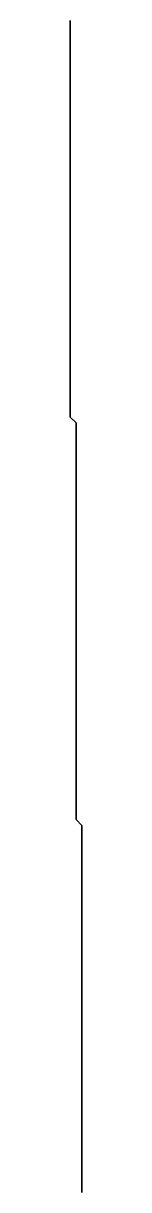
# Model space of a CAD drawing. Extents: x 69 to 217, y 14 to 408.
# Drawn here: x 153.38 to 153.62, y 284.69 to 309.31 of the extents above; entities that cross this region are included whole.
import ezdxf

# ---------------------------------------------------------------- set-up
doc = ezdxf.new("R2010")
doc.units = 0

msp = doc.modelspace()

# ---------------------------------------------------------------- linework, layer by layer
at = {"layer": 'contour_0'}
for p, q in [((153.375, 309.375), (153.375, 309.25)), ((153.375, 309.25), (153.375, 309.375)), ((153.375, 309.25), (153.375, 309.125)), ((153.375, 309.125), (153.375, 309.25)), ((153.375, 309.125), (153.375, 309)), ((153.375, 309), (153.375, 309.125)), ((153.375, 309), (153.375, 308.875)), ((153.375, 308.875), (153.375, 309)), ((153.375, 308.875), (153.375, 308.75)), ((153.375, 308.75), (153.375, 308.875)), ((153.375, 308.75), (153.375, 308.625)), ((153.375, 308.625), (153.375, 308.75)), ((153.375, 308.625), (153.375, 308.5)), ((153.375, 308.5), (153.375, 308.625)), ((153.375, 308.5), (153.375, 308.375)), ((153.375, 308.375), (153.375, 308.5)), ((153.375, 308.375), (153.375, 308.25)), ((153.375, 308.25), (153.375, 308.375)), ((153.375, 308.25), (153.375, 308.125)), ((153.375, 308.125), (153.375, 308.25)), ((153.375, 308.125), (153.375, 308)), ((153.375, 308), (153.375, 308.125)), ((153.375, 308), (153.375, 307.875)), ((153.375, 307.875), (153.375, 308)), ((153.375, 307.875), (153.375, 307.75)), ((153.375, 307.75), (153.375, 307.875)), ((153.375, 307.75), (153.375, 307.625)), ((153.375, 307.625), (153.375, 307.75)), ((153.375, 307.625), (153.375, 307.5)), ((153.375, 307.5), (153.375, 307.625)), ((153.375, 307.5), (153.375, 307.375)), ((153.375, 307.375), (153.375, 307.5)), ((153.375, 307.375), (153.375, 307.25)), ((153.375, 307.25), (153.375, 307.375)), ((153.375, 307.25), (153.375, 307.125)), ((153.375, 307.125), (153.375, 307.25)), ((153.375, 307.125), (153.375, 307)), ((153.375, 307), (153.375, 307.125)), ((153.375, 307), (153.375, 306.875)), ((153.375, 306.875), (153.375, 307)), ((153.375, 306.875), (153.375, 306.75)), ((153.375, 306.75), (153.375, 306.875)), ((153.375, 306.75), (153.375, 306.625)), ((153.375, 306.625), (153.375, 306.75)), ((153.375, 306.625), (153.375, 306.5)), ((153.375, 306.5), (153.375, 306.625)), ((153.375, 306.5), (153.375, 306.375)), ((153.375, 306.375), (153.375, 306.5)), ((153.375, 306.375), (153.375, 306.25)), ((153.375, 306.25), (153.375, 306.375)), ((153.375, 306.25), (153.375, 306.125)), ((153.375, 306.125), (153.375, 306.25)), ((153.375, 306.125), (153.375, 306)), ((153.375, 306), (153.375, 306.125)), ((153.375, 306), (153.375, 305.875)), ((153.375, 305.875), (153.375, 306)), ((153.375, 305.875), (153.375, 305.75)), ((153.375, 305.75), (153.375, 305.875)), ((153.375, 305.75), (153.375, 305.625)), ((153.375, 305.625), (153.375, 305.75)), ((153.375, 305.625), (153.375, 305.5)), ((153.375, 305.5), (153.375, 305.625)), ((153.375, 305.5), (153.375, 305.375)), ((153.375, 305.375), (153.375, 305.5)), ((153.375, 305.375), (153.375, 305.25)), ((153.375, 305.25), (153.375, 305.375)), ((153.375, 305.25), (153.375, 305.125)), ((153.375, 305.125), (153.375, 305.25)), ((153.375, 305.125), (153.375, 305)), ((153.375, 305), (153.375, 305.125)), ((153.375, 305), (153.375, 304.875)), ((153.375, 304.875), (153.375, 305)), ((153.375, 304.875), (153.375, 304.75)), ((153.375, 304.75), (153.375, 304.875)), ((153.375, 304.75), (153.375, 304.625)), ((153.375, 304.625), (153.375, 304.75)), ((153.375, 304.625), (153.375, 304.5)), ((153.375, 304.5), (153.375, 304.625)), ((153.375, 304.5), (153.375, 304.375)), ((153.375, 304.375), (153.375, 304.5)), ((153.375, 304.375), (153.375, 304.25)), ((153.375, 304.25), (153.375, 304.375)), ((153.375, 304.25), (153.375, 304.125)), ((153.375, 304.125), (153.375, 304.25)), ((153.375, 304.125), (153.375, 304)), ((153.375, 304), (153.375, 304.125)), ((153.375, 304), (153.375, 303.875)), ((153.375, 303.875), (153.375, 304)), ((153.375, 303.875), (153.375, 303.75)), ((153.375, 303.75), (153.375, 303.875)), ((153.375, 303.75), (153.375, 303.625)), ((153.375, 303.625), (153.375, 303.75)), ((153.375, 303.625), (153.375, 303.5)), ((153.375, 303.5), (153.375, 303.625)), ((153.375, 303.5), (153.375, 303.375)), ((153.375, 303.375), (153.375, 303.5)), ((153.375, 303.375), (153.375, 303.25)), ((153.375, 303.25), (153.375, 303.375)), ((153.375, 303.25), (153.375, 303.125)), ((153.375, 303.125), (153.375, 303.25)), ((153.375, 303.125), (153.375, 303)), ((153.375, 303), (153.375, 303.125)), ((153.375, 303), (153.375, 302.875)), ((153.375, 302.875), (153.375, 303)), ((153.375, 302.875), (153.375, 302.75)), ((153.375, 302.75), (153.375, 302.875)), ((153.375, 302.75), (153.375, 302.625)), ((153.375, 302.625), (153.375, 302.75)), ((153.375, 302.625), (153.375, 302.5)), ((153.375, 302.5), (153.375, 302.625)), ((153.375, 302.5), (153.375, 302.375)), ((153.375, 302.375), (153.375, 302.5)), ((153.375, 302.375), (153.375, 302.25)), ((153.375, 302.25), (153.375, 302.375)), ((153.375, 302.25), (153.375, 302.125)), ((153.375, 302.125), (153.375, 302.25)), ((153.375, 302.125), (153.375, 302)), ((153.375, 302), (153.375, 302.125)), ((153.375, 302), (153.375, 301.875)), ((153.375, 301.875), (153.375, 302)), ((153.375, 301.875), (153.375, 301.75)), ((153.375, 301.75), (153.375, 301.875)), ((153.375, 301.75), (153.375, 301.625)), ((153.375, 301.625), (153.375, 301.75)), ((153.375, 301.625), (153.375, 301.5)), ((153.375, 301.5), (153.375, 301.625)), ((153.375, 301.5), (153.375, 301.375)), ((153.375, 301.375), (153.375, 301.5)), ((153.375, 301.375), (153.375, 301.25)), ((153.375, 301.25), (153.375, 301.375)), ((153.375, 301.25), (153.375, 301.125)), ((153.375, 301.125), (153.375, 301.25)), ((153.375, 301.125), (153.375, 301)), ((153.375, 301), (153.375, 301.125)), ((153.375, 301), (153.5, 300.875)), ((153.5, 300.875), (153.375, 301)), ((153.5, 300.875), (153.5, 300.75)), ((153.5, 300.75), (153.5, 300.875)), ((153.5, 300.75), (153.5, 300.625)), ((153.5, 300.625), (153.5, 300.75)), ((153.5, 300.625), (153.5, 300.5)), ((153.5, 300.5), (153.5, 300.625)), ((153.5, 300.5), (153.5, 300.375)), ((153.5, 300.375), (153.5, 300.5)), ((153.5, 300.375), (153.5, 300.25)), ((153.5, 300.25), (153.5, 300.375)), ((153.5, 300.25), (153.5, 300.125)), ((153.5, 300.125), (153.5, 300.25)), ((153.5, 300.125), (153.5, 300)), ((153.5, 300), (153.5, 300.125)), ((153.5, 300), (153.5, 299.875)), ((153.5, 299.875), (153.5, 300)), ((153.5, 299.875), (153.5, 299.75)), ((153.5, 299.75), (153.5, 299.875)), ((153.5, 299.75), (153.5, 299.625)), ((153.5, 299.625), (153.5, 299.75)), ((153.5, 299.625), (153.5, 299.5)), ((153.5, 299.5), (153.5, 299.625)), ((153.5, 299.5), (153.5, 299.375)), ((153.5, 299.375), (153.5, 299.5)), ((153.5, 299.375), (153.5, 299.25)), ((153.5, 299.25), (153.5, 299.375)), ((153.5, 299.25), (153.5, 299.125)), ((153.5, 299.125), (153.5, 299.25)), ((153.5, 299.125), (153.5, 299)), ((153.5, 299), (153.5, 299.125)), ((153.5, 299), (153.5, 298.875)), ((153.5, 298.875), (153.5, 299)), ((153.5, 298.875), (153.5, 298.75)), ((153.5, 298.75), (153.5, 298.875)), ((153.5, 298.75), (153.5, 298.625)), ((153.5, 298.625), (153.5, 298.75)), ((153.5, 298.625), (153.5, 298.5)), ((153.5, 298.5), (153.5, 298.625)), ((153.5, 298.5), (153.5, 298.375)), ((153.5, 298.375), (153.5, 298.5)), ((153.5, 298.375), (153.5, 298.25)), ((153.5, 298.25), (153.5, 298.375)), ((153.5, 298.25), (153.5, 298.125)), ((153.5, 298.125), (153.5, 298.25)), ((153.5, 298.125), (153.5, 298)), ((153.5, 298), (153.5, 298.125)), ((153.5, 298), (153.5, 297.875)), ((153.5, 297.875), (153.5, 298)), ((153.5, 297.875), (153.5, 297.75)), ((153.5, 297.75), (153.5, 297.875)), ((153.5, 297.75), (153.5, 297.625)), ((153.5, 297.625), (153.5, 297.75)), ((153.5, 297.625), (153.5, 297.5)), ((153.5, 297.5), (153.5, 297.625)), ((153.5, 297.5), (153.5, 297.375)), ((153.5, 297.375), (153.5, 297.5)), ((153.5, 297.375), (153.5, 297.25)), ((153.5, 297.25), (153.5, 297.375)), ((153.5, 297.25), (153.5, 297.125)), ((153.5, 297.125), (153.5, 297.25)), ((153.5, 297.125), (153.5, 297)), ((153.5, 297), (153.5, 297.125)), ((153.5, 297), (153.5, 296.875)), ((153.5, 296.875), (153.5, 297)), ((153.5, 296.875), (153.5, 296.75)), ((153.5, 296.75), (153.5, 296.875)), ((153.5, 296.75), (153.5, 296.625)), ((153.5, 296.625), (153.5, 296.75)), ((153.5, 296.625), (153.5, 296.5)), ((153.5, 296.5), (153.5, 296.625)), ((153.5, 296.5), (153.5, 296.375)), ((153.5, 296.375), (153.5, 296.5)), ((153.5, 296.375), (153.5, 296.25)), ((153.5, 296.25), (153.5, 296.375)), ((153.5, 296.25), (153.5, 296.125)), ((153.5, 296.125), (153.5, 296.25)), ((153.5, 296.125), (153.5, 296)), ((153.5, 296), (153.5, 296.125)), ((153.5, 296), (153.5, 295.875)), ((153.5, 295.875), (153.5, 296)), ((153.5, 295.875), (153.5, 295.75)), ((153.5, 295.75), (153.5, 295.875)), ((153.5, 295.75), (153.5, 295.625)), ((153.5, 295.625), (153.5, 295.75)), ((153.5, 295.625), (153.5, 295.5)), ((153.5, 295.5), (153.5, 295.625)), ((153.5, 295.5), (153.5, 295.375)), ((153.5, 295.375), (153.5, 295.5)), ((153.5, 295.375), (153.5, 295.25)), ((153.5, 295.25), (153.5, 295.375)), ((153.5, 295.25), (153.5, 295.125)), ((153.5, 295.125), (153.5, 295.25)), ((153.5, 295.125), (153.5, 295)), ((153.5, 295), (153.5, 295.125)), ((153.5, 295), (153.5, 294.875)), ((153.5, 294.875), (153.5, 295)), ((153.5, 294.875), (153.5, 294.75)), ((153.5, 294.75), (153.5, 294.875)), ((153.5, 294.75), (153.5, 294.625)), ((153.5, 294.625), (153.5, 294.75)), ((153.5, 294.625), (153.5, 294.5)), ((153.5, 294.5), (153.5, 294.625)), ((153.5, 294.5), (153.5, 294.375)), ((153.5, 294.375), (153.5, 294.5)), ((153.5, 294.375), (153.5, 294.25)), ((153.5, 294.25), (153.5, 294.375)), ((153.5, 294.25), (153.5, 294.125)), ((153.5, 294.125), (153.5, 294.25)), ((153.5, 294.125), (153.5, 294)), ((153.5, 294), (153.5, 294.125)), ((153.5, 294), (153.5, 293.875)), ((153.5, 293.875), (153.5, 294)), ((153.5, 293.875), (153.5, 293.75)), ((153.5, 293.75), (153.5, 293.875)), ((153.5, 293.75), (153.5, 293.625)), ((153.5, 293.625), (153.5, 293.75)), ((153.5, 293.625), (153.5, 293.5)), ((153.5, 293.5), (153.5, 293.625)), ((153.5, 293.5), (153.5, 293.375)), ((153.5, 293.375), (153.5, 293.5)), ((153.5, 293.375), (153.5, 293.25)), ((153.5, 293.25), (153.5, 293.375)), ((153.5, 293.25), (153.5, 293.125)), ((153.5, 293.125), (153.5, 293.25)), ((153.5, 293.125), (153.5, 293)), ((153.5, 293), (153.5, 293.125)), ((153.5, 293), (153.5, 292.875)), ((153.5, 292.875), (153.5, 293)), ((153.5, 292.875), (153.5, 292.75)), ((153.5, 292.75), (153.5, 292.875)), ((153.5, 292.75), (153.5, 292.625)), ((153.5, 292.625), (153.5, 292.75)), ((153.5, 292.625), (153.5, 292.5)), ((153.5, 292.5), (153.5, 292.625)), ((153.5, 292.5), (153.625, 292.375)), ((153.625, 292.375), (153.5, 292.5)), ((153.625, 292.375), (153.625, 292.25)), ((153.625, 292.25), (153.625, 292.375)), ((153.625, 292.25), (153.625, 292.125)), ((153.625, 292.125), (153.625, 292.25)), ((153.625, 292.125), (153.625, 292)), ((153.625, 292), (153.625, 292.125)), ((153.625, 292), (153.625, 291.875)), ((153.625, 291.875), (153.625, 292)), ((153.625, 291.875), (153.625, 291.75)), ((153.625, 291.75), (153.625, 291.875)), ((153.625, 291.75), (153.625, 291.625)), ((153.625, 291.625), (153.625, 291.75)), ((153.625, 291.625), (153.625, 291.5)), ((153.625, 291.5), (153.625, 291.625)), ((153.625, 291.5), (153.625, 291.375)), ((153.625, 291.375), (153.625, 291.5)), ((153.625, 291.375), (153.625, 291.25)), ((153.625, 291.25), (153.625, 291.375)), ((153.625, 291.25), (153.625, 291.125)), ((153.625, 291.125), (153.625, 291.25)), ((153.625, 291.125), (153.625, 291)), ((153.625, 291), (153.625, 291.125)), ((153.625, 291), (153.625, 290.875)), ((153.625, 290.875), (153.625, 291)), ((153.625, 290.875), (153.625, 290.75)), ((153.625, 290.75), (153.625, 290.875)), ((153.625, 290.75), (153.625, 290.625)), ((153.625, 290.625), (153.625, 290.75)), ((153.625, 290.625), (153.625, 290.5)), ((153.625, 290.5), (153.625, 290.625)), ((153.625, 290.5), (153.625, 290.375)), ((153.625, 290.375), (153.625, 290.5)), ((153.625, 290.375), (153.625, 290.25)), ((153.625, 290.25), (153.625, 290.375)), ((153.625, 290.25), (153.625, 290.125)), ((153.625, 290.125), (153.625, 290.25)), ((153.625, 290.125), (153.625, 290)), ((153.625, 290), (153.625, 290.125)), ((153.625, 290), (153.625, 289.875)), ((153.625, 289.875), (153.625, 290)), ((153.625, 289.875), (153.625, 289.75)), ((153.625, 289.75), (153.625, 289.875)), ((153.625, 289.75), (153.625, 289.625)), ((153.625, 289.625), (153.625, 289.75)), ((153.625, 289.625), (153.625, 289.5)), ((153.625, 289.5), (153.625, 289.625)), ((153.625, 289.5), (153.625, 289.375)), ((153.625, 289.375), (153.625, 289.5)), ((153.625, 289.375), (153.625, 289.25)), ((153.625, 289.25), (153.625, 289.375)), ((153.625, 289.25), (153.625, 289.125)), ((153.625, 289.125), (153.625, 289.25)), ((153.625, 289.125), (153.625, 289)), ((153.625, 289), (153.625, 289.125)), ((153.625, 289), (153.625, 288.875)), ((153.625, 288.875), (153.625, 289)), ((153.625, 288.875), (153.625, 288.75)), ((153.625, 288.75), (153.625, 288.875)), ((153.625, 288.75), (153.625, 288.625)), ((153.625, 288.625), (153.625, 288.75)), ((153.625, 288.625), (153.625, 288.5)), ((153.625, 288.5), (153.625, 288.625)), ((153.625, 288.5), (153.625, 288.375)), ((153.625, 288.375), (153.625, 288.5)), ((153.625, 288.375), (153.625, 288.25)), ((153.625, 288.25), (153.625, 288.375)), ((153.625, 288.25), (153.625, 288.125)), ((153.625, 288.125), (153.625, 288.25)), ((153.625, 288.125), (153.625, 288)), ((153.625, 288), (153.625, 288.125)), ((153.625, 288), (153.625, 287.875)), ((153.625, 287.875), (153.625, 288)), ((153.625, 287.875), (153.625, 287.75)), ((153.625, 287.75), (153.625, 287.875)), ((153.625, 287.75), (153.625, 287.625)), ((153.625, 287.625), (153.625, 287.75)), ((153.625, 287.625), (153.625, 287.5)), ((153.625, 287.5), (153.625, 287.625)), ((153.625, 287.5), (153.625, 287.375)), ((153.625, 287.375), (153.625, 287.5)), ((153.625, 287.375), (153.625, 287.25)), ((153.625, 287.25), (153.625, 287.375)), ((153.625, 287.25), (153.625, 287.125)), ((153.625, 287.125), (153.625, 287.25)), ((153.625, 287.125), (153.625, 287)), ((153.625, 287), (153.625, 287.125)), ((153.625, 287), (153.625, 286.875)), ((153.625, 286.875), (153.625, 287)), ((153.625, 286.875), (153.625, 286.75)), ((153.625, 286.75), (153.625, 286.875)), ((153.625, 286.75), (153.625, 286.625)), ((153.625, 286.625), (153.625, 286.75)), ((153.625, 286.625), (153.625, 286.5)), ((153.625, 286.5), (153.625, 286.625)), ((153.625, 286.5), (153.625, 286.375)), ((153.625, 286.375), (153.625, 286.5)), ((153.625, 286.375), (153.625, 286.25)), ((153.625, 286.25), (153.625, 286.375)), ((153.625, 286.25), (153.625, 286.125)), ((153.625, 286.125), (153.625, 286.25)), ((153.625, 286.125), (153.625, 286)), ((153.625, 286), (153.625, 286.125)), ((153.625, 286), (153.625, 285.875)), ((153.625, 285.875), (153.625, 286)), ((153.625, 285.875), (153.625, 285.75)), ((153.625, 285.75), (153.625, 285.875)), ((153.625, 285.75), (153.625, 285.625)), ((153.625, 285.625), (153.625, 285.75)), ((153.625, 285.625), (153.625, 285.5)), ((153.625, 285.5), (153.625, 285.625)), ((153.625, 285.5), (153.625, 285.375)), ((153.625, 285.375), (153.625, 285.5)), ((153.625, 285.375), (153.625, 285.25)), ((153.625, 285.25), (153.625, 285.375)), ((153.625, 285.25), (153.625, 285.125)), ((153.625, 285.125), (153.625, 285.25)), ((153.625, 285.125), (153.625, 285)), ((153.625, 285), (153.625, 285.125)), ((153.625, 285), (153.625, 284.875)), ((153.625, 284.875), (153.625, 285)), ((153.625, 284.875), (153.625, 284.75)), ((153.625, 284.75), (153.625, 284.875)), ((153.625, 284.75), (153.625, 284.625)), ((153.625, 284.625), (153.625, 284.75))]:
    msp.add_line(p, q, dxfattribs=at)

doc.saveas('drawing.dxf')
